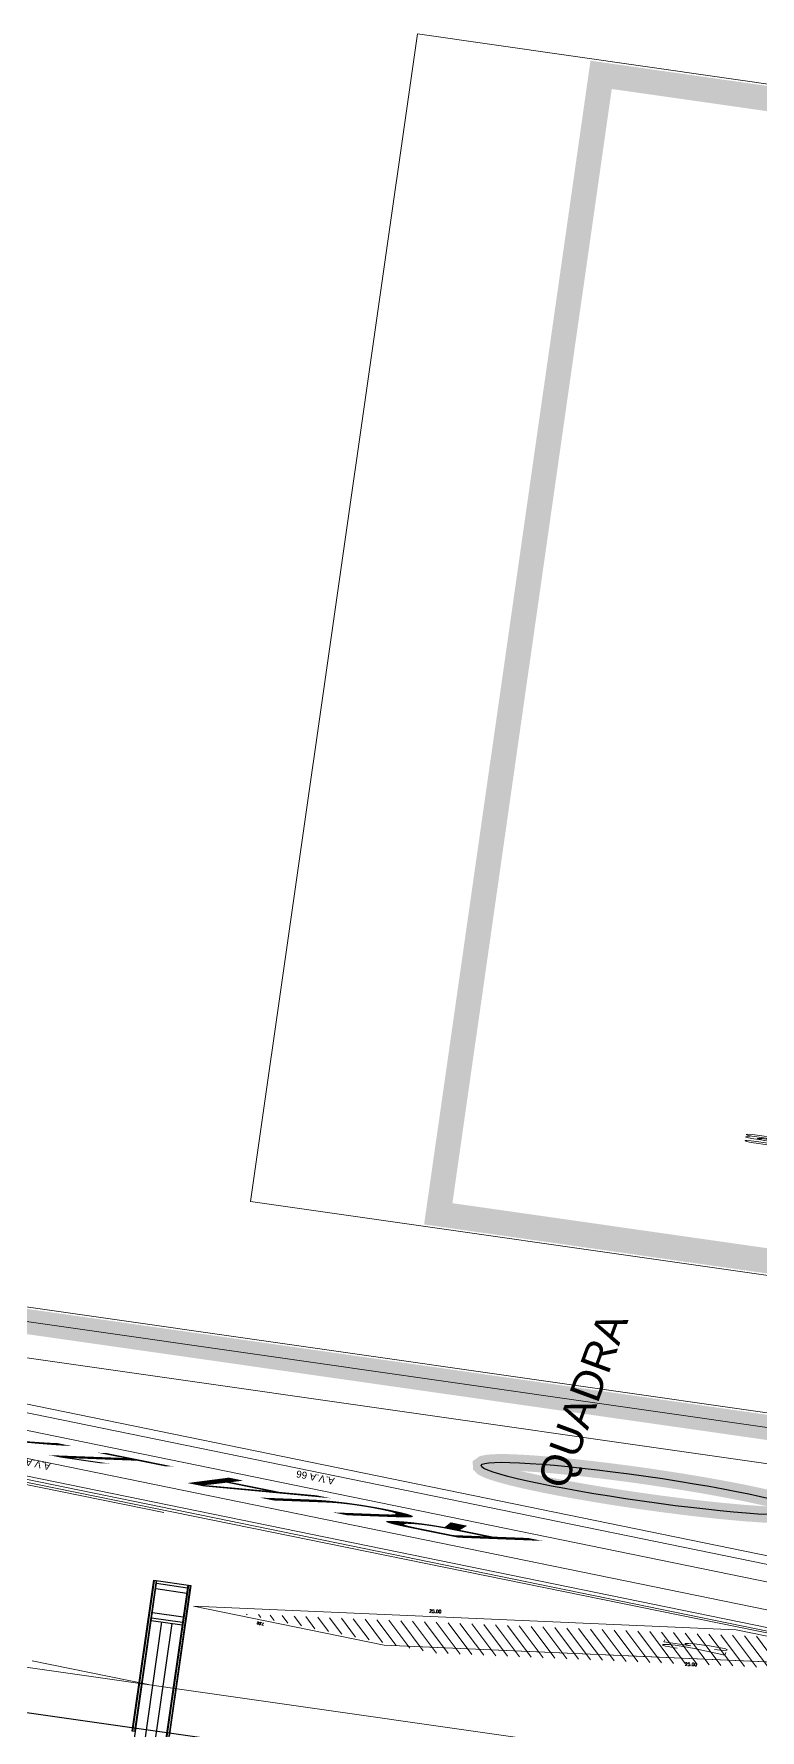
# Model space of a CAD drawing. Header units: millimetres. Extents: x -361192058 to 101130107379, y -14071650034 to 19218552450.
# Drawn here: x -135098.3 to -134925.9, y 41694.9 to 42097.6 of the extents above; entities that cross this region are included whole.
import ezdxf
from ezdxf.enums import TextEntityAlignment as Align

# ---------------------------------------------------------------- set-up
doc = ezdxf.new("R2010")
doc.units = ezdxf.units.MM
doc.header["$LTSCALE"] = 0.5
doc.linetypes.add('CONTINUO', pattern=[0])
for name, color, linetype in [('02', 2, 'Continuous'), ('Bra-Rua Calçadas', 1, 'Continuous'), ('Calçada', 1, 'Continuous'), ('Cota', 8, 'Continuous'), ('GR_PENA_FINA', 7, 'Continuous'), ('Lotes', 2, 'Continuous'), ('MOBIL-I', 251, 'Continuous'), ('Nomes de Ruas', 3, 'Continuous'), ('Numero de lotes', 5, 'Continuous'), ('númeraçãoquadras', 4, 'Continuous'), ('PISO', 8, 'Continuous'), ('TXT A.VERDES', 7, 'Continuous'), ('TXT_0', 7, 'Continuous'), ('Área Verde Alameda etc.', 92, 'Continuous')]:
    doc.layers.add(name, color=color, linetype=linetype)
doc.styles.add('arcad1', font='romans.shx')
doc.styles.add('ARIAL', font='arial.ttf', dxfattribs={"height": 0.25})
doc.styles.add('ROMANS', font='romans', dxfattribs={"height": 0.1})
doc.styles.get("Standard").update_dxf_attribs({"font": 'txt.shx', "height": 0.12})
doc.styles.add('STYLE1', font='sanss___.ttf')
doc.dimstyles.new('BOLA100', dxfattribs={"dimscale": 0, "dimtxt": 1.9, "dimasz": 0.18, "dimexe": 0.18, "dimexo": 0.063, "dimgap": 0, "dimtad": 1, "dimzin": 4, "dimdsep": 46, "dimtxsty": 'ROMANS', "dimcen": 0.09, "dimse1": 1, "dimse2": 1, "dimsd1": 1, "dimsd2": 1, "dimclrt": 256, "dimaunit": 1, "dimadec": 4, "dimazin": 0, "dimtfac": 1.2, "dimtix": 1, "dimtmove": 2, "dimatfit": 3, "dimfxl": 0, "dimtvp": 2, "dimtolj": 1, "dimtzin": 4, "dimarcsym": 0})

# ---------------------------------------------------------------- blocks, each defined once
blk = doc.blocks.new('NUM_quadra')
at = {"color": 6, "const_width": 0.02}
blk.add_lwpolyline([(-0.0133520432061038, 0.1995538096409646), (-0.03396137207856104, 0.197095472313652), (-0.0578817124285985, 0.1914411329007772), (-0.07790545024554181, 0.1842029880920486), (-0.0980839678893761, 0.1742972611462264), (-0.1207629871017981, 0.1594249069193736), (-0.1377379490426744, 0.1450112319564166), (-0.1520556984439002, 0.1299194541657934), (-0.1625180437624446, 0.1165670856272393), (-0.1764344977441241, 0.09418528550563855), (-0.1852438537613963, 0.07539704665055813), (-0.1940684209960429, 0.04834716095183544), (-0.1985176143253418, 0.02430548914494118), (-0.2, 2.449293598294707e-17), (-0.1977479207858246, -0.02992924698156066), (-0.1921041628016216, -0.05564162681201971), (-0.1838936225002688, -0.07863291679524947), (-0.1712831141684111, -0.1032574200760946), (-0.1545538230998021, -0.126937448238237), (-0.1388948904680539, -0.143903472514972), (-0.1218702926523065, -0.1585800484576833), (-0.1045798103362554, -0.1704789232428245), (-0.08309400008057272, -0.1819213762882465), (-0.05305444697320133, -0.1928347107145593), (-0.03024527360995229, -0.1976998316242559), (-3.673940397442059e-17, -0.2), (0.03093315800827364, -0.1975933696651666), (0.06772550614199915, -0.1881841008635162), (0.1069104891608479, -0.1690270608730692), (0.1240420910364873, -0.1568870920480579), (0.1407237443089076, -0.1421155437933556), (0.1613804970022024, -0.118136934052489), (0.1736687274357323, -0.09919260612995974), (0.1869657857282061, -0.0710196801389201), (0.1962420223455323, -0.03858845249210724), (0.2, 0), (0.1989460999390915, 0.02050486086334195), (0.1943382022861565, 0.04725106487884616), (0.1870936531840374, 0.07068214016462095), (0.1741307933804454, 0.09837919900414235), (0.1635485483198982, 0.1151167769808291), (0.147166134549038, 0.1354331157505226), (0.1285083774114599, 0.1532501123493023), (0.1062576314788641, 0.1694382358043837), (0.07819320380287934, 0.1840810225934259), (0.05327206202334694, 0.1927747063485785), (0.02666753040880443, 0.1982141337591634), (1.224646799147353e-17, 0.2)], close=True, dxfattribs=at)
blk.add_circle((0, 0), 0.2)
at = {"color": 3, "insert": (-0.1114319926046001, 0.1285282569724242), "char_height": 0.038, "width": 0.2663, "attachment_point": 1, "style": 'STYLE1'}
blk.add_mtext('\\fArial|b0|i0|c0|p34;QUADRA', dxfattribs=at)
at = {"color": 3, "style": 'STYLE1'}
blk.add_attdef('00', text='', height=0.13, dxfattribs=at).set_placement((-2.886579864025407e-15, -0.1334628551621867), align=Align.CENTER)
blk = doc.blocks.new('*D1208')
at = {"layer": 'Defpoints', "color": 0, "transparency": 16777216}
for p in [(4208.437187616426, 2430.339777916435), (4208.513218561618, 2430.280575751031), (4207.9083085776, 2429.503714338225)]:
    blk.add_point(p, dxfattribs=at)
at = {"layer": 'Cota', "lineweight": 18, "transparency": 16777216, "insert": (4208.113643953108, 2430.005647581395), "char_height": 0.1, "attachment_point": 5, "rotation": 52.0935771632201, "style": 'ROMANS'}
blk.add_mtext('\\A1;7.00', dxfattribs=at)
blk = doc.blocks.new('*D1209')
at = {"layer": 'Defpoints', "color": 0, "transparency": 16777216}
for p in [(4208.867267637717, 2430.690138580738), (4211.641772683977, 2428.529745780524), (4211.385682097465, 2428.200859003906)]:
    blk.add_point(p, dxfattribs=at)
at = {"layer": 'Cota', "lineweight": 18, "transparency": 16777216, "insert": (4210.02914825716, 2429.320506165221), "char_height": 0.1, "attachment_point": 5, "rotation": 322.09357716470765, "style": 'ROMANS'}
blk.add_mtext('\\A1;25.00', dxfattribs=at)
blk = doc.blocks.new('*D1210')
at = {"layer": 'Defpoints', "color": 0, "transparency": 16777216}
for p in [(4208.02575866467, 2429.648551967335), (4210.80026371093, 2427.488159167122), (4210.544173124416, 2427.159272390502)]:
    blk.add_point(p, dxfattribs=at)
at = {"layer": 'Cota', "lineweight": 18, "transparency": 16777216, "insert": (4209.187639284111, 2428.278919551816), "char_height": 0.1, "attachment_point": 5, "rotation": 322.09357716470765, "style": 'ROMANS'}
blk.add_mtext('\\A1;25.00', dxfattribs=at)
blk = doc.blocks.new('s1')
for p, q in [((0.7674364706324468, 1.48958902927825), (0.7674364706322194, 2.098776529278439)), ((0.7674364706322194, 2.098776529278439), (2.70721772063257, 2.098776529278439)), ((0.9277489706321376, 1.414776529278242), (0.9277489706321376, 2.098776529278439)), ((2.546905220632425, 2.098776529278894), (2.54690522063288, 1.414776529278697)), ((2.70721772063257, 2.098776529278439), (2.707217720632798, 1.489589029279159)), ((0.9277489706321376, 1.938464029278293), (2.546905220632425, 1.938464029278293)), ((1.467467720632385, 1.938464029278293), (1.467467720632385, 1.414776529278242)), ((2.007186470632632, 1.938464029278293), (2.007186470632632, 1.414776529278242)), ((0.9277489706321376, 1.48958902927825), (0.7674364706324468, 1.48958902927825)), ((2.707217720632798, 1.489589029279159), (2.54690522063288, 1.489589029279159)), ((2.54690522063288, 1.414776529278242), (0.9277489706321376, 1.414776529278242))]:
    blk.add_line(p, q)
at = {"layer": 'PISO'}
for p, q in [((0.7781239706325778, 1.48958902927825), (0.7781239706325778, 2.098776529278439)), ((0.799498970632385, 1.48958902927825), (0.799498970632385, 2.098776529278439)), ((0.8956864706326542, 1.48958902927825), (0.8956864706321994, 2.098776529278439)), ((0.9170614706324614, 1.48958902927825), (0.9170614706324614, 2.098776529278439)), ((0.9277489706321376, 2.088089029278308), (2.546905220632425, 2.088089029278308)), ((0.9277489706321376, 2.066714029278501), (2.546905220632425, 2.066714029278501)), ((2.557592720632556, 2.098776529278894), (2.557592720632556, 1.489589029279159)), ((2.578967720632363, 2.098776529278894), (2.578967720632363, 1.489589029279159)), ((2.675155220632632, 2.098776529278894), (2.675155220632632, 1.489589029279159)), ((2.69653022063244, 2.098776529278894), (2.69653022063244, 1.489589029279159)), ((0.9277489706321376, 1.970526529278231), (2.546905220632425, 1.970526529277777)), ((0.9277489706321376, 1.94915152927797), (2.546905220632425, 1.949151529278424))]:
    blk.add_line(p, q, dxfattribs=at)
blk = doc.blocks.new('APROVADO QUADRA 21.2 MBVII')
at = {"layer": '02', "lineweight": 18}
h = blk.add_hatch(dxfattribs=at)
h.set_pattern_fill('ANSI31', color=0, scale=0.15)
h.set_pattern_definition([(45, (-241.929212583017, 192.3063826957871), (-0.3367596045400932, 0.3367596045400932), [])])
h.paths.add_polyline_path([(4207.876238351731, 2429.304718847105), (4208.481148335545, 2430.081580259648), (4211.255653382488, 2427.921187460311), (4210.650743398279, 2427.144326046662)])
at = {"layer": '02', "color": 2, "lineweight": 18}
for p, q in [((4218.719474843508, 2437.664480313713, -12.96344213336095), (4210.050196972817, 2426.283556856547)), ((4213.102453562384, 2430.450767192104, -12.96344213336095), (4218.719474843507, 2437.664480313713, -12.96344213336095))]:
    blk.add_line(p, q, dxfattribs=at)
at = {"layer": '02', "color": 7, "lineweight": 18}
blk.add_line((4211.438114935405, 2427.988664608254, -12.96344213336095), (4218.914883643643, 2437.533769375074, -12.96344213336095), dxfattribs=at)
at = {"layer": '02', "lineweight": 18}
for points in [[(4161.465838619804, 2399.612158121467), (4222.665838619804, 2399.612158121467), (4222.665838619804, 2444.162158121467), (4161.465838619804, 2444.162158121467)], [(4221.915838619804, 2443.412158121467), (4201.831699329632, 2443.412158121467), (4201.831699329632, 2423.540862290999), (4221.915838619804, 2423.540862290999)], [(4189.28996978511, 2434.2397788341), (4201.810042711877, 2434.2397788341), (4201.810042711877, 2425.78720720304), (4189.28996978511, 2425.78720720304)], [(4229.720767887186, 2385.733680276218), (4290.920767887186, 2385.733680276218), (4290.920767887186, 2430.283680276219), (4229.720767887186, 2430.283680276219)]]:
    blk.add_lwpolyline(points, close=True, dxfattribs=at)
at = {"layer": '02', "lineweight": 18, "const_width": 0.1}
for points in [[(4162.215838619804, 2400.362158121467), (4221.915838619804, 2400.362158121467), (4221.915838619804, 2443.412158121467), (4162.215838619804, 2443.412158121467)], [(4230.470767887186, 2386.483680276218), (4290.170767887186, 2386.483680276218), (4290.170767887186, 2429.533680276219), (4230.470767887186, 2429.533680276219)]]:
    blk.add_lwpolyline(points, close=True, dxfattribs=at)
at = {"layer": 'Bra-Rua Calçadas', "lineweight": 18, "elevation": -12.96344213336095}
for points in [[(4220.050028442545, 2435.824638496876), (4212.805196433236, 2426.521065176188)], [(4213.705663183146, 2426.520316469844), (4220.04992514386, 2434.679790364337)]]:
    blk.add_lwpolyline(points, dxfattribs=at)
at = {"layer": 'Calçada', "lineweight": 18}
blk.add_line((4211.383030693653, 2426.534541890846, -12.96344213336095), (4219.249371366038, 2436.627931766282, -12.96344213336095), dxfattribs=at)
blk.add_line((4211.383030693653, 2426.534541890846, -12.96344213336095), (4219.249371366038, 2436.627931766282, -12.96344213336095), dxfattribs=at)
at = {"layer": 'Calçada', "lineweight": 18, "elevation": -12.96344213336095}
for points in [[(4211.383030693653, 2426.534541890846), (4219.249371366038, 2436.627931766282, 0.4142135623729706), (4219.101984426777, 2437.81230724976), (4213.774934737259, 2441.960261426367, 0.414213562373235), (4212.590559253978, 2441.81287448763), (4204.159972043364, 2430.985812503905)], [(4211.383030693653, 2426.534541890846), (4219.249371366038, 2436.627931766282, 0.4142135623729706), (4219.101984426777, 2437.81230724976), (4213.774934737259, 2441.960261426367, 0.414213562373235), (4212.590559254108, 2441.81287448763), (4204.159972043364, 2430.985812503464)]]:
    blk.add_lwpolyline(points, format="xyb", dxfattribs=at)
for points in [[(4220.050028442545, 2435.82463849671), (4212.805196433212, 2426.521065176188)], [(4220.050028442545, 2435.824638496709), (4212.80519643326, 2426.521065176188)]]:
    blk.add_lwpolyline(points, dxfattribs=at)
at = {"layer": 'GR_PENA_FINA', "lineweight": 18}
blk.add_lwpolyline([(4204.159972043364, 2442.509066374615), (4220.050631999135, 2442.513790829996), (4220.049169873847, 2426.30921458856), (4204.159972043364, 2426.280099358136)], close=True, dxfattribs=at)
at = {"layer": 'Lotes', "linetype": 'CONTINUO', "lineweight": 18}
for p, q in [((4204.528893548661, 2430.887245727974, -12.96344213336095), (4204.159972043364, 2430.413454768181, -12.96344213336095)), ((4207.908308578284, 2429.503714338422, -12.96344213336095), (4208.513218562432, 2430.280575751752, -12.96344213336095)), ((4208.513218562432, 2430.280575751752, -12.96344213336095), (4207.908308578284, 2429.503714338422, -12.96344213336095)), ((4211.287723609021, 2428.120182951277, -12.96344213336095), (4208.513218562432, 2430.280575751752, -12.96344213336095)), ((4208.513218562432, 2430.280575751752, -12.96344213336095), (4211.287723609021, 2428.120182951277, -12.96344213336095)), ((4211.287723608562, 2428.120182951634, -12.96344213336095), (4208.513218561974, 2430.280575752109, -12.96344213336095)), ((4208.513218561974, 2430.280575752109, -12.96344213336095), (4211.287723608562, 2428.120182951634, -12.96344213336095)), ((4210.682813624479, 2427.343321538471, -12.96344213336095), (4207.908308578284, 2429.503714338422, -12.96344213336095)), ((4207.908308578284, 2429.503714338422, -12.96344213336095), (4210.682813624479, 2427.343321538471, -12.96344213336095)), ((4210.682813623656, 2427.343321538377, -12.96344213336095), (4207.908308577068, 2429.503714338852, -12.96344213336095)), ((4207.908308577068, 2429.503714338852, -12.96344213336095), (4210.682813623656, 2427.343321538377, -12.96344213336095)), ((4210.682813855372, 2427.343321833789, -12.96344213336095), (4207.908308808784, 2429.503714634264, -12.96344213336095)), ((4207.908308808784, 2429.503714634264, -12.96344213336095), (4210.682813855372, 2427.343321833789, -12.96344213336095))]:
    blk.add_line(p, q, dxfattribs=at)
at = {"layer": 'Lotes', "lineweight": 18}
for p, q in [((4208.513218562302, 2430.280575751752, -12.96344213336095), (4207.908308578219, 2429.503714338422, -12.96344213336095)), ((4211.287723609021, 2428.120182951277, -12.96344213336095), (4208.513218562302, 2430.280575751752, -12.96344213336095)), ((4208.513218562302, 2430.280575751752, -12.96344213336095), (4211.287723609152, 2428.120182951277, -12.96344213336095)), ((4211.287723608562, 2428.120182951634, -12.96344213336095), (4208.513218561843, 2430.280575752109, -12.96344213336095)), ((4208.513218561843, 2430.280575752109, -12.96344213336095), (4211.287723608693, 2428.120182951634, -12.96344213336095)), ((4210.682813624479, 2427.343321538471, -12.96344213336095), (4207.908308578088, 2429.503714338422, -12.96344213336095)), ((4207.908308578219, 2429.503714338422, -12.96344213336095), (4210.682813624479, 2427.343321538471, -12.96344213336095)), ((4210.682813623656, 2427.343321538377, -12.96344213336095), (4207.908308576937, 2429.503714338852, -12.96344213336095)), ((4207.908308576937, 2429.503714338852, -12.96344213336095), (4210.682813623787, 2427.343321538377, -12.96344213336095)), ((4210.682813855372, 2427.343321833789, -12.96344213336095), (4207.908308808653, 2429.503714634264, -12.96344213336095)), ((4207.908308808653, 2429.503714634264, -12.96344213336095), (4210.682813855503, 2427.343321833789, -12.96344213336095))]:
    blk.add_line(p, q, dxfattribs=at)
at = {"layer": 'Lotes', "lineweight": 18, "elevation": -12.96344213336095}
blk.add_lwpolyline([(4220.049873494519, 2434.107366297388), (4214.15053663673, 2426.526306120829)], dxfattribs=at)
for points in [[(4208.513218562236, 2430.280575751752), (4207.908308578219, 2429.503714338422), (4210.682813624544, 2427.343321537685), (4211.287723609021, 2428.120182951277)], [(4208.513218561778, 2430.280575752109), (4207.90830857776, 2429.503714338779), (4210.682813624086, 2427.343321538042), (4211.287723608562, 2428.120182951634)]]:
    blk.add_lwpolyline(points, close=True, dxfattribs=at)
at = {"layer": 'Área Verde Alameda etc.', "lineweight": 18, "elevation": -12.96344213336095}
blk.add_lwpolyline([(4211.372310851376, 2426.518070350695), (4219.249371365907, 2436.627931766282, 0.3659773819232131), (4219.205712603035, 2437.716578055324), (4218.996925348571, 2437.448441032623), (4210.475417382458, 2426.515075525318)], format="xyb", dxfattribs=at)
for points in [[(4220.050028442545, 2435.824638496876), (4212.805196433236, 2426.521065176188)], [(4213.705663183146, 2426.520316469844), (4220.04992514386, 2434.679790364337)]]:
    blk.add_lwpolyline(points, dxfattribs=at)
at = {"layer": 'MOBIL-I', "lineweight": 18, "rotation": 270.0000000000219}
blk.add_blockref('s1', (4182.305302360582, 2430.510619255087), dxfattribs=at)
at = {"layer": 'númeraçãoquadras', "linetype": 'ByBlock', "lineweight": 18, "extrusion": (0.08441109911141861, -0.001452856403118582, 0.9964299551674841)}
ref = blk.add_blockref('NUM_quadra', (2500.790377317686, -4162.864881274239, 325.0143272079487), dxfattribs=dict(at, xscale=3.288998456163477, yscale=3.288998456163477, zscale=3.288998431060372, rotation=270.0385460285928))
ref.add_attrib('00', '22', dxfattribs={"layer": '0', "color": 3, "extrusion": (0.08441109911141861, -0.001452856403118582, 0.9964299551674841), "height": 0.4275697960377666, "rotation": 270.0385460325045, "style": 'STYLE1'}).set_placement((2500.35141853094, -4162.865176585998, 325.0143272079479), align=Align.CENTER)
at = {"color": 0, "lineweight": 13, "flags": 8}
for p in [(4700.724657799739, 2280.112525715252), (4699.57378630139, 2277.896413499706), (4702.354563138892, 2276.195041239209), (4703.672243349308, 2274.084986290777), (4699.84447394329, 2272.219426909525), (4703.048818763617, 2270.137026470893), (4703.087746051807, 2267.980265113006), (4700.652340375649, 2261.521648881858), (4700.700742594171, 2257.15925950577)]:
    blk.add_attdef('NIVEL', p, '', height=0.07500000000000001, dxfattribs=at)
for rotation, width, p in [(90, 0.7999999999988884, (4700.820527907887, 2275.752076380495)), (270, 0.5999999999989389, (4703.843667029373, 2274.902076380496)), (90, 0.7999999999988884, (4701.5574890138, 2268.502076380494)), (180, 0.5999999999989389, (4651.181659436375, 2236.193129894172))]:
    blk.add_attdef('$PORTA', text='', height=0.09000000000014552, rotation=rotation, dxfattribs=dict(at, width=width)).set_placement(p, align=Align.MIDDLE)
for p in [(4654.175996555586, 2240.463010622155), (4648.499009965404, 2240.192322980255), (4637.801231937738, 2239.384456547896), (4633.43884256165, 2239.336054329374), (4656.392108771131, 2239.312139123806), (4652.474624295089, 2237.682233784653), (4646.416609526773, 2236.987978159928), (4644.259848168886, 2236.949050871738), (4650.364569346656, 2236.364553574237)]:
    blk.add_attdef('NIVEL', p, '', height=0.07500000000000001, rotation=270, dxfattribs=at)
at = {"color": 0, "lineweight": 13, "width": 0.7999999999988884, "flags": 8}
for p in [(4652.031659436374, 2239.216269015658), (4644.781659436374, 2238.479307909745)]:
    blk.add_attdef('$PORTA', text='', height=0.09000000000014552, dxfattribs=at).set_placement(p, align=Align.MIDDLE)
at = {"layer": 'Nomes de Ruas', "lineweight": 18, "extrusion": (-0.06582025349577467, -0.05634501352956277, 0.9962393957679577), "style": 'ARIAL'}
blk.add_text('RUA 17  .', height=0.562626419420372, rotation=102.9674616402125, dxfattribs=at).set_placement((894.9055397411055, 4763.355935997898, -427.2832971589702), align=Align.MIDDLE_CENTER)
at = {"layer": 'Numero de lotes', "lineweight": 18, "style": 'arcad1'}
blk.add_text('25', height=0.2531818887391672, rotation=358.9753949972455, dxfattribs=at).set_placement((4210.447739319192, 2428.266643795946, 1.623707928351166), align=Align.MIDDLE_CENTER)
at = {"layer": 'TXT A.VERDES', "linetype": 'CONTINUO', "lineweight": 18, "char_height": 0.2901495904750165, "width": 4.557698261532617, "attachment_point": 1, "rotation": 52.557394094266726, "style": 'arcad1'}
for s, insert in [('{\\fArial|b0|i0|c0|p34;A.V.A 65}', (4214.439225011647, 2430.926510751854, 1.708539825521868)), ('{\\fArial|b0|i0|c0|p34;A.V.A 66}', (4215.779831449937, 2429.794447919486, 1.708539825521868))]:
    blk.add_mtext(s, dxfattribs=dict(at, insert=insert))
at = {"layer": 'TXT_0', "lineweight": 18, "style": 'ROMANS'}
blk.add_text('0.60', height=0.1255741097929345, dxfattribs=at).set_placement((4236.411080110105, 2428.234910816883))
at = {"layer": 'Cota', "lineweight": 18}
for base, p1, p2, picture, middle in [((4211.385682097465, 2428.200859003906, -12.96344213336095), (4208.867267637717, 2430.690138580737, -12.96344213336095), (4211.641772683977, 2428.529745780524, -12.96344213336095), '*D1209', (4210.02914825716, 2429.320506165221, -12.96344213336095)), ((4210.544173124416, 2427.159272390502, -12.96344213336095), (4208.02575866467, 2429.648551967335, -12.96344213336095), (4210.80026371093, 2427.488159167122, -12.96344213336095), '*D1210', (4209.187639284111, 2428.278919551816, -12.96344213336095))]:
    dim = blk.add_linear_dim(base=base, p1=p1, p2=p2, angle=142.0935771647076, text='25.00', dimstyle='BOLA100', override={"dimscale": 1}, dxfattribs=at)
    dim.commit()
    dim.dimension.update_dxf_attribs({"geometry": picture, "text_midpoint": middle})
dim = blk.add_linear_dim(base=(4208.437187616426, 2430.339777916435, -12.96344213336095), p1=(4207.9083085776, 2429.503714338225, -12.96344213336095), p2=(4208.513218561618, 2430.280575751031, -12.96344213336095), angle=232.0935771632201, text='7.00', dimstyle='BOLA100', override={"dimscale": 1, "dimtmove": 0}, dxfattribs=at)
dim.commit()
dim.dimension.update_dxf_attribs({"geometry": '*D1208', "text_midpoint": (4208.153094714044, 2429.97492889878, -12.96344213336095), "dimtype": 128})

msp = doc.modelspace()

# ---------------------------------------------------------------- block references
at = {"layer": '02', "color": 0, "lineweight": 30, "xscale": -4.574818403918471, "yscale": -59.40450511825884, "zscale": 4.574818403918471, "rotation": 261.8606972171988}
msp.add_blockref('APROVADO QUADRA 21.2 MBVII', (5129.041144779691, 2225.201435725194), dxfattribs=at)

doc.saveas('drawing.dxf')
